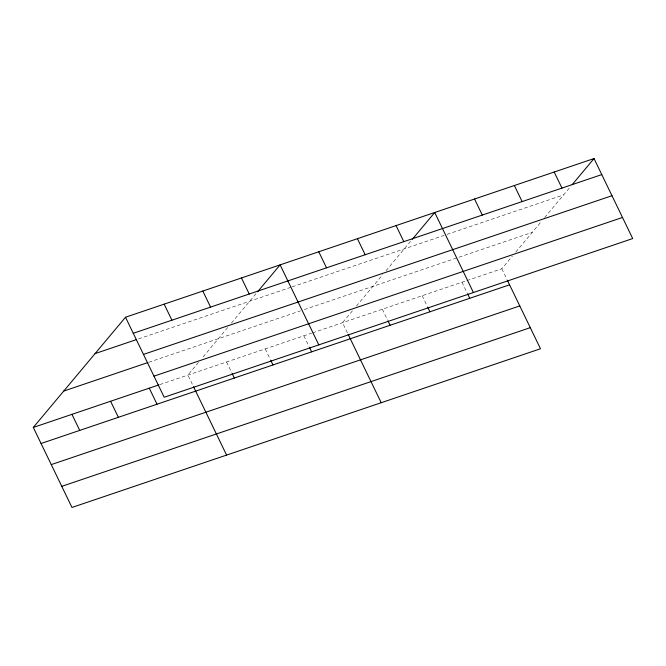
<?xml version="1.0" encoding="UTF-8"?>
<svg xmlns="http://www.w3.org/2000/svg" width="666" height="666" viewBox="0 0 666 666"><rect width="100%" height="100%" fill="white"/><g stroke="black" fill="none" stroke-linecap="round" stroke-linejoin="round"><path stroke-width="0.5" stroke-dasharray="3.33 2.5" d="M198.493 362.421L187.912 375.075L193.082 385.772M203.122 356.884L228.138 326.998M231.402 323.093L256.302 293.331M352.439 310.847L342.515 322.702L347.694 333.408M356.41 306.102L382.742 274.625M386.005 270.721L410.914 240.959M466.849 280.594L501.814 268.748L512.395 256.094M515.7 252.148L541.383 221.453M544.646 217.549L570.87 186.214M138.561 338.877L291.242 287.163M292.207 286.838L444.122 235.381M447.036 234.39L563.594 194.913M148.759 362.271L300.474 310.88M304.337 309.573L532.242 232.384M159.89 384.565L311.596 333.175M312.562 332.85L465.875 280.919M501.814 268.748L506.984 279.454M461.988 282.234L467.166 292.94M422.169 295.721L427.339 306.427M382.342 309.215L387.52 319.913M303.863 335.797L309.041 346.495M265.218 348.884L270.388 359.59M226.565 361.979L231.735 372.685"/><path stroke-width="1" d="M507.417 280.344L540.492 348.759L71.978 507.459L33.3 427.439L125.508 317.241L594.022 158.541L632.7 238.561L164.186 397.252L125.508 317.241M257.625 291.75L280.111 264.868L318.798 344.888M412.237 239.377L434.723 212.504L473.409 292.516M572.194 184.632L594.022 158.541M133.267 333.291L601.781 174.6M95.08 353.604L136.63 339.527M143.473 354.404L611.987 195.704M63.728 391.075L147.794 362.595M153.988 376.148L622.494 217.457M33.3 427.439L158.916 384.89M41.059 443.498L509.573 284.807M51.265 464.602L519.78 305.91M61.78 486.347L530.294 327.655M554.195 172.036L561.954 188.087M514.368 185.523L522.136 201.582M474.55 199.009L482.309 215.068M467.599 293.831L469.755 298.293M396.07 225.591L403.837 241.65M427.772 307.317L429.928 311.78M357.417 238.686L365.184 254.745M387.945 320.812L390.101 325.266M318.764 251.773L326.531 267.832M348.127 334.299L381.202 402.714M309.474 347.394L311.63 351.848M241.467 277.963L249.226 294.014M270.821 360.481L272.977 364.943M202.814 291.05L210.573 307.109M232.168 373.576L234.324 378.038M164.161 304.146L171.92 320.204M193.515 386.663L226.59 455.086M149.259 388.161L157.018 404.22M110.606 401.257L118.365 417.307M71.953 414.344L79.712 430.403"/></g></svg>
